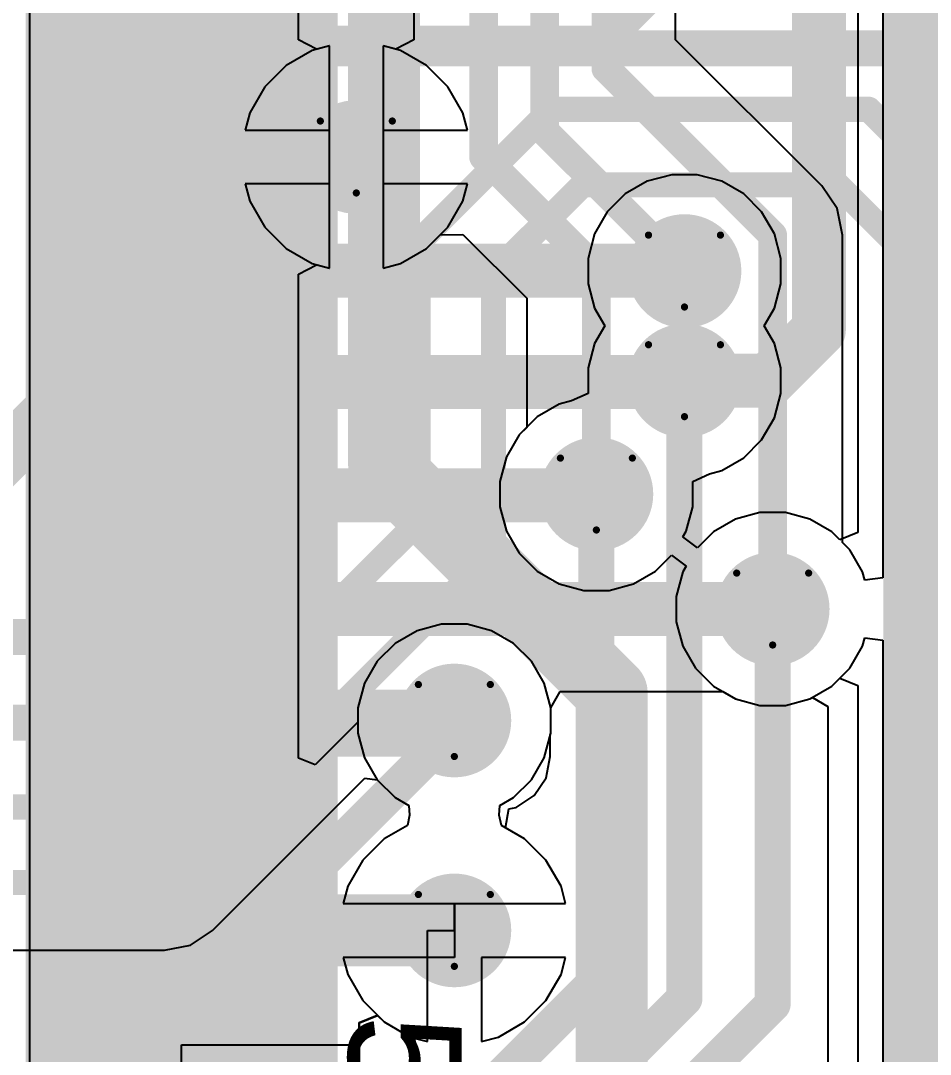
# Model space of a CAD drawing. Header units: inches. Extents: x -21 to 276, y -5 to 220.
# Drawn here: x 51.79 to 58.21, y 52.66 to 59.96 of the extents above; entities that cross this region are included whole.
import ezdxf

# ---------------------------------------------------------------- set-up
doc = ezdxf.new("R2010")
doc.units = ezdxf.units.IN
for name, color, linetype in [('Bottom Layer', 5, 'Continuous'), ('Bottom Solder', 6, 'Continuous'), ('Drill Drawing', 1, 'Continuous'), ('Ground', 16, 'Continuous'), ('Power + Signal', 76, 'Continuous'), ('Top Layer', 1, 'Continuous'), ('Top Overlay', 2, 'Continuous'), ('Top Paste', 8, 'Continuous'), ('Top Solder', 216, 'Continuous'), ('Via Holes', 16, 'Continuous')]:
    doc.layers.add(name, color=color, linetype=linetype)
doc.styles.add('Arial', font='', dxfattribs={"height": 0.2})
doc.styles.get('Arial').set_extended_font_data('Arial')

# ---------------------------------------------------------------- blocks, each defined once
blk = doc.blocks.new('91304_99_052R2_132')
at = {"layer": 'Top Layer'}
for points in [[(4.5, -5.1), (3.9, -5.1), (3.9, -3.1), (4.5, -3.1)], [(5.3, -5.1), (4.7, -5.1), (4.7, -3.1), (5.3, -3.1)], [(6.1, -5.1), (5.5, -5.1), (5.5, -3.1), (6.1, -3.1)], [(6.9, -5.1), (6.3, -5.1), (6.3, -3.1), (6.9, -3.1)], [(7.7, -5.1), (7.1, -5.1), (7.1, -3.1), (7.7, -3.1)], [(8.5, -5.1), (7.9, -5.1), (7.9, -3.1), (8.5, -3.1)], [(9.3, -5.1), (8.7, -5.1), (8.7, -3.1), (9.3, -3.1)], [(10.1, -5.1), (9.5, -5.1), (9.5, -3.1), (10.1, -3.1)], [(10.9, -5.1), (10.3, -5.1), (10.3, -3.1), (10.9, -3.1)], [(11.7, -5.1), (11.1, -5.1), (11.1, -3.1), (11.7, -3.1)]]:
    blk.add_hatch(color=1, dxfattribs=at).paths.add_polyline_path(points)
at = {"layer": 'Top Paste'}
for points in [[(4.5, -5.1), (3.9, -5.1), (3.9, -3.1), (4.5, -3.1)], [(5.3, -5.1), (4.7, -5.1), (4.7, -3.1), (5.3, -3.1)], [(6.1, -5.1), (5.5, -5.1), (5.5, -3.1), (6.1, -3.1)], [(6.9, -5.1), (6.3, -5.1), (6.3, -3.1), (6.9, -3.1)], [(7.7, -5.1), (7.1, -5.1), (7.1, -3.1), (7.7, -3.1)], [(8.5, -5.1), (7.9, -5.1), (7.9, -3.1), (8.5, -3.1)], [(9.3, -5.1), (8.7, -5.1), (8.7, -3.1), (9.3, -3.1)], [(10.1, -5.1), (9.5, -5.1), (9.5, -3.1), (10.1, -3.1)], [(10.9, -5.1), (10.3, -5.1), (10.3, -3.1), (10.9, -3.1)], [(11.7, -5.1), (11.1, -5.1), (11.1, -3.1), (11.7, -3.1)]]:
    blk.add_hatch(color=8, dxfattribs=at).paths.add_polyline_path(points)
at = {"layer": 'Top Solder'}
for points in [[(4.6016, -5.2016), (3.7984, -5.2016), (3.7984, -2.9984), (4.6016, -2.9984)], [(5.4016, -5.2016), (4.5984, -5.2016), (4.5984, -2.9984), (5.4016, -2.9984)], [(6.2016, -5.2016), (5.3984, -5.2016), (5.3984, -2.9984), (6.2016, -2.9984)], [(7.0016, -5.2016), (6.1984, -5.2016), (6.1984, -2.9984), (7.0016, -2.9984)], [(7.8016, -5.2016), (6.9984, -5.2016), (6.9984, -2.9984), (7.8016, -2.9984)], [(8.6016, -5.2016), (7.7984, -5.2016), (7.7984, -2.9984), (8.6016, -2.9984)], [(9.4016, -5.2016), (8.5984, -5.2016), (8.5984, -2.9984), (9.4016, -2.9984)], [(10.2016, -5.2016), (9.3984, -5.2016), (9.3984, -2.9984), (10.2016, -2.9984)], [(11.0016, -5.2016), (10.1984, -5.2016), (10.1984, -2.9984), (11.0016, -2.9984)], [(11.8016, -5.2016), (10.9984, -5.2016), (10.9984, -2.9984), (11.8016, -2.9984)]]:
    blk.add_hatch(color=216, dxfattribs=at).paths.add_polyline_path(points)
at = {"layer": 'Top Overlay', "style": 'Arial'}
blk.add_text('51', height=0.8, dxfattribs=at).set_placement((11.06, -2.9227))

msp = doc.modelspace()

# ---------------------------------------------------------------- hatches: boundary and pattern name
at = {"layer": 'Bottom Layer'}
msp.add_hatch(color=5, dxfattribs=at).paths.add_polyline_path([(58.0898, 16.1798), (59.3598, 16.1798), (59.3598, 64.0334), (58.0898, 64.0334)])
h = msp.add_hatch(color=5, dxfattribs=at)
edge = h.paths.add_edge_path()
edge.add_arc((54.1598, 58.9972), 0.3, 0, 360)
h = msp.add_hatch(color=5, dxfattribs=at)
edge = h.paths.add_edge_path()
edge.add_arc((56.4766, 58.1914), 0.3, 0, 360)
h = msp.add_hatch(color=5, dxfattribs=at)
edge = h.paths.add_edge_path()
edge.add_arc((56.4766, 57.417), 0.3, 0, 360)
h = msp.add_hatch(color=5, dxfattribs=at)
edge = h.paths.add_edge_path()
edge.add_arc((55.8546, 56.6162), 0.3, 0, 360)
h = msp.add_hatch(color=5, dxfattribs=at)
edge = h.paths.add_edge_path()
edge.add_arc((57.0992, 55.8038), 0.3, 0, 360)
h = msp.add_hatch(color=5, dxfattribs=at)
edge = h.paths.add_edge_path()
edge.add_arc((54.852, 55.0164), 0.3, 0, 360)
h = msp.add_hatch(color=5, dxfattribs=at)
edge = h.paths.add_edge_path()
edge.add_arc((54.852, 53.5334), 0.3, 0, 360)
at = {"layer": 'Bottom Solder'}
h = msp.add_hatch(color=6, dxfattribs=at)
edge = h.paths.add_edge_path()
edge.add_arc((54.1598, 58.9972), 0.4016, 0, 360)
h = msp.add_hatch(color=6, dxfattribs=at)
edge = h.paths.add_edge_path()
edge.add_arc((56.4766, 58.1914), 0.4016, 0, 360)
h = msp.add_hatch(color=6, dxfattribs=at)
edge = h.paths.add_edge_path()
edge.add_arc((56.4766, 57.417), 0.4016, 0, 360)
h = msp.add_hatch(color=6, dxfattribs=at)
edge = h.paths.add_edge_path()
edge.add_arc((55.8546, 56.6162), 0.4016, 0, 360)
h = msp.add_hatch(color=6, dxfattribs=at)
edge = h.paths.add_edge_path()
edge.add_arc((57.0992, 55.8038), 0.4016, 0, 360)
h = msp.add_hatch(color=6, dxfattribs=at)
edge = h.paths.add_edge_path()
edge.add_arc((54.852, 55.0164), 0.4016, 0, 360)
h = msp.add_hatch(color=6, dxfattribs=at)
edge = h.paths.add_edge_path()
edge.add_arc((54.852, 53.5334), 0.4016, 0, 360)
at = {"layer": 'Ground'}
h = msp.add_hatch(color=16, dxfattribs=at)
edge = h.paths.add_edge_path()
edge.add_arc((54.1598, 58.9972), 0.3, 0, 360)
h = msp.add_hatch(color=16, dxfattribs=at)
edge = h.paths.add_edge_path()
edge.add_arc((56.4766, 58.1914), 0.3, 0, 360)
h = msp.add_hatch(color=16, dxfattribs=at)
edge = h.paths.add_edge_path()
edge.add_arc((56.4766, 57.417), 0.3, 0, 360)
h = msp.add_hatch(color=16, dxfattribs=at)
edge = h.paths.add_edge_path()
edge.add_arc((55.8546, 56.6162), 0.3, 0, 360)
h = msp.add_hatch(color=16, dxfattribs=at)
edge = h.paths.add_edge_path()
edge.add_arc((57.0992, 55.8038), 0.3, 0, 360)
h = msp.add_hatch(color=16, dxfattribs=at)
edge = h.paths.add_edge_path()
edge.add_arc((54.852, 55.0164), 0.3, 0, 360)
h = msp.add_hatch(color=16, dxfattribs=at)
edge = h.paths.add_edge_path()
edge.add_arc((54.852, 53.5334), 0.3, 0, 360)
at = {"layer": 'Power + Signal'}
h = msp.add_hatch(color=76, dxfattribs=at)
edge = h.paths.add_edge_path()
edge.add_arc((54.1598, 58.9972), 0.3, 0, 360)
h = msp.add_hatch(color=76, dxfattribs=at)
edge = h.paths.add_edge_path()
edge.add_arc((56.4766, 58.1914), 0.3, 0, 360)
h = msp.add_hatch(color=76, dxfattribs=at)
edge = h.paths.add_edge_path()
edge.add_arc((56.4766, 57.417), 0.3, 0, 360)
h = msp.add_hatch(color=76, dxfattribs=at)
edge = h.paths.add_edge_path()
edge.add_arc((55.8546, 56.6162), 0.3, 0, 360)
h = msp.add_hatch(color=76, dxfattribs=at)
edge = h.paths.add_edge_path()
edge.add_arc((57.0992, 55.8038), 0.3, 0, 360)
h = msp.add_hatch(color=76, dxfattribs=at)
edge = h.paths.add_edge_path()
edge.add_arc((54.852, 55.0164), 0.3, 0, 360)
h = msp.add_hatch(color=76, dxfattribs=at)
edge = h.paths.add_edge_path()
edge.add_arc((54.852, 53.5334), 0.3, 0, 360)
at = {"layer": 'Top Layer'}
h = msp.add_hatch(color=1, dxfattribs=at)
edge = h.paths.add_edge_path()
edge.add_arc((54.1598, 58.9972), 0.3, 0, 360)
h = msp.add_hatch(color=1, dxfattribs=at)
edge = h.paths.add_edge_path()
edge.add_arc((56.4766, 58.1914), 0.3, 0, 360)
h = msp.add_hatch(color=1, dxfattribs=at)
edge = h.paths.add_edge_path()
edge.add_arc((56.4766, 57.417), 0.3, 0, 360)
h = msp.add_hatch(color=1, dxfattribs=at)
edge = h.paths.add_edge_path()
edge.add_arc((55.8546, 56.6162), 0.3, 0, 360)
h = msp.add_hatch(color=1, dxfattribs=at)
edge = h.paths.add_edge_path()
edge.add_arc((57.0992, 55.8038), 0.3, 0, 360)
h = msp.add_hatch(color=1, dxfattribs=at)
edge = h.paths.add_edge_path()
edge.add_arc((54.852, 55.0164), 0.3, 0, 360)
for points in [[(53.34, 54.7612), (55.1406, 54.7612), (55.1406, 55.2335), (53.34, 55.2335)], [(52.3155, 52.4702), (53.6282, 52.4702), (53.6282, 54.1972), (52.3155, 54.1972)]]:
    msp.add_hatch(color=1, dxfattribs=at).paths.add_polyline_path(points)
h = msp.add_hatch(color=1, dxfattribs=at)
edge = h.paths.add_edge_path()
edge.add_arc((54.852, 53.5334), 0.3, 0, 360)
at = {"layer": 'Top Solder'}
h = msp.add_hatch(color=216, dxfattribs=at)
edge = h.paths.add_edge_path()
edge.add_arc((54.1598, 58.9972), 0.4016, 0, 360)
h = msp.add_hatch(color=216, dxfattribs=at)
edge = h.paths.add_edge_path()
edge.add_arc((56.4766, 58.1914), 0.4016, 0, 360)
h = msp.add_hatch(color=216, dxfattribs=at)
edge = h.paths.add_edge_path()
edge.add_arc((56.4766, 57.417), 0.4016, 0, 360)
h = msp.add_hatch(color=216, dxfattribs=at)
edge = h.paths.add_edge_path()
edge.add_arc((55.8546, 56.6162), 0.4016, 0, 360)
h = msp.add_hatch(color=216, dxfattribs=at)
edge = h.paths.add_edge_path()
edge.add_arc((57.0992, 55.8038), 0.4016, 0, 360)
h = msp.add_hatch(color=216, dxfattribs=at)
edge = h.paths.add_edge_path()
edge.add_arc((54.852, 55.0164), 0.4016, 0, 360)
h = msp.add_hatch(color=216, dxfattribs=at)
edge = h.paths.add_edge_path()
edge.add_arc((54.852, 53.5334), 0.4016, 0, 360)
at = {"layer": 'Via Holes'}
h = msp.add_hatch(color=7, dxfattribs=at)
edge = h.paths.add_edge_path()
edge.add_arc((54.1598, 58.9972), 0.15, 0, 360)
h = msp.add_hatch(color=7, dxfattribs=at)
edge = h.paths.add_edge_path()
edge.add_arc((56.4766, 58.1914), 0.15, 0, 360)
h = msp.add_hatch(color=7, dxfattribs=at)
edge = h.paths.add_edge_path()
edge.add_arc((56.4766, 57.417), 0.15, 0, 360)
h = msp.add_hatch(color=7, dxfattribs=at)
edge = h.paths.add_edge_path()
edge.add_arc((55.8546, 56.6162), 0.15, 0, 360)
h = msp.add_hatch(color=7, dxfattribs=at)
edge = h.paths.add_edge_path()
edge.add_arc((57.0992, 55.8038), 0.15, 0, 360)
h = msp.add_hatch(color=7, dxfattribs=at)
edge = h.paths.add_edge_path()
edge.add_arc((54.852, 55.0164), 0.15, 0, 360)
h = msp.add_hatch(color=7, dxfattribs=at)
edge = h.paths.add_edge_path()
edge.add_arc((54.852, 53.5334), 0.15, 0, 360)

# ---------------------------------------------------------------- linework, layer by layer
at = {"layer": 'Bottom Layer'}
for p, q in [((57.7013, 60.5499), (57.7013, 56.3444)), ((53.8479, 59.7501), (53.6637, 59.6438)), ((53.9693, 59.7827), (53.8479, 59.7501)), ((53.9693, 59.1877), (53.9693, 59.7827)), ((54.4717, 59.7501), (54.3503, 59.7827)), ((54.3503, 59.7827), (54.3503, 59.1877)), ((54.6559, 59.6438), (54.4717, 59.7501)), ((53.6637, 59.6438), (53.5132, 59.4933)), ((54.8064, 59.4933), (54.6559, 59.6438)), ((53.5132, 59.4933), (53.4069, 59.3091)), ((54.9127, 59.3091), (54.8064, 59.4933)), ((53.4069, 59.3091), (53.3743, 59.1877)), ((54.9453, 59.1877), (54.9127, 59.3091)), ((53.3743, 59.1877), (53.9693, 59.1877)), ((54.3503, 59.1877), (54.9453, 59.1877)), ((56.3869, 58.8724), (56.2137, 58.826)), ((56.5662, 58.8724), (56.3869, 58.8724)), ((56.7394, 58.826), (56.5662, 58.8724)), ((53.9693, 58.8067), (53.3743, 58.8067)), ((53.3743, 58.8067), (53.4069, 58.6853)), ((53.9693, 58.2118), (53.9693, 58.8067)), ((54.9453, 58.8067), (54.3503, 58.8067)), ((54.3503, 58.8067), (54.3503, 58.2118)), ((54.9127, 58.6853), (54.9453, 58.8067)), ((56.2137, 58.826), (56.0584, 58.7363)), ((56.8947, 58.7363), (56.7394, 58.826)), ((56.0584, 58.7363), (55.9316, 58.6095)), ((57.0215, 58.6095), (56.8947, 58.7363)), ((53.4069, 58.6853), (53.5132, 58.5011)), ((54.8064, 58.5011), (54.9127, 58.6853)), ((55.9316, 58.6095), (55.842, 58.4543)), ((57.1112, 58.4543), (57.0215, 58.6095)), ((53.5132, 58.5011), (53.6637, 58.3506)), ((54.6559, 58.3506), (54.8064, 58.5011)), ((55.842, 58.4543), (55.7956, 58.2811)), ((57.1576, 58.2811), (57.1112, 58.4543)), ((53.6637, 58.3506), (53.8479, 58.2443)), ((54.4717, 58.2443), (54.6559, 58.3506)), ((55.7956, 58.2811), (55.7956, 58.1017)), ((57.1576, 58.1017), (57.1576, 58.2811)), ((53.8479, 58.2443), (53.9693, 58.2118)), ((54.3503, 58.2118), (54.4717, 58.2443)), ((55.7956, 58.1017), (55.842, 57.9285)), ((57.1112, 57.9285), (57.1576, 58.1017)), ((55.842, 57.9285), (55.9138, 57.8042)), ((57.0394, 57.8042), (57.1112, 57.9285)), ((55.9138, 57.8042), (55.842, 57.6799)), ((57.1112, 57.6799), (57.0394, 57.8042)), ((55.842, 57.6799), (55.7956, 57.5067)), ((57.1576, 57.5067), (57.1112, 57.6799)), ((55.7956, 57.5067), (55.7956, 57.3274)), ((57.1576, 57.3274), (57.1576, 57.5067)), ((55.7956, 57.3274), (55.6784, 57.274)), ((57.1112, 57.1542), (57.1576, 57.3274)), ((55.5917, 57.2508), (55.4365, 57.1611)), ((55.6784, 57.274), (55.5917, 57.2508)), ((55.4365, 57.1611), (55.3097, 57.0344)), ((57.0215, 56.9989), (57.1112, 57.1542)), ((55.3097, 57.0344), (55.22, 56.8791)), ((56.8947, 56.8721), (57.0215, 56.9989)), ((55.22, 56.8791), (55.1736, 56.7059)), ((56.7394, 56.7824), (56.8947, 56.8721)), ((56.5356, 56.7059), (56.6528, 56.7592)), ((56.6528, 56.7592), (56.7394, 56.7824)), ((55.1736, 56.7059), (55.1736, 56.5266)), ((56.5356, 56.5266), (56.5356, 56.7059)), ((55.1736, 56.5266), (55.22, 56.3534)), ((56.4892, 56.3534), (56.5356, 56.5266)), ((57.0095, 56.4848), (56.8363, 56.4384)), ((57.1889, 56.4848), (57.0095, 56.4848)), ((57.3621, 56.4384), (57.1889, 56.4848)), ((56.8363, 56.4384), (56.6811, 56.3487)), ((57.5173, 56.3487), (57.3621, 56.4384)), ((55.22, 56.3534), (55.3097, 56.1981)), ((56.4661, 56.3134), (56.4892, 56.3534)), ((56.5678, 56.2355), (56.4661, 56.3134)), ((56.6811, 56.3487), (56.5678, 56.2355)), ((57.5743, 56.2917), (57.5173, 56.3487)), ((57.7013, 56.3444), (57.5743, 56.2917)), ((55.3097, 56.1981), (55.4365, 56.0713)), ((56.2727, 56.0713), (56.386, 56.1846)), ((56.386, 56.1846), (56.4877, 56.1066)), ((56.4877, 56.1066), (56.4646, 56.0667)), ((55.4365, 56.0713), (55.5917, 55.9816)), ((56.1175, 55.9816), (56.2727, 56.0713)), ((56.4646, 56.0667), (56.4182, 55.8935)), ((55.5917, 55.9816), (55.7649, 55.9352)), ((55.7649, 55.9352), (55.9443, 55.9352)), ((55.9443, 55.9352), (56.1175, 55.9816)), ((56.4182, 55.8935), (56.4182, 55.7141)), ((54.5891, 55.651), (54.4338, 55.5613)), ((54.7623, 55.6974), (54.5891, 55.651)), ((54.9416, 55.6974), (54.7623, 55.6974)), ((55.1148, 55.651), (54.9416, 55.6974)), ((55.2701, 55.5613), (55.1148, 55.651)), ((56.4182, 55.7141), (56.4646, 55.5409)), ((54.4338, 55.5613), (54.3071, 55.4345)), ((55.3969, 55.4345), (55.2701, 55.5613)), ((56.4646, 55.5409), (56.5543, 55.3857)), ((54.3071, 55.4345), (54.2174, 55.2793)), ((55.4866, 55.2793), (55.3969, 55.4345)), ((56.5543, 55.3857), (56.6811, 55.2589)), ((54.2174, 55.2793), (54.171, 55.1061)), ((55.533, 55.1061), (55.4866, 55.2793)), ((57.5173, 55.2589), (57.5743, 55.3159)), ((57.5743, 55.3159), (57.7013, 55.2632)), ((56.6811, 55.2589), (56.8363, 55.1692)), ((57.3621, 55.1692), (57.5173, 55.2589)), ((57.7013, 55.2632), (57.7013, 52.3006)), ((56.8363, 55.1692), (57.0095, 55.1228)), ((57.1889, 55.1228), (57.3621, 55.1692)), ((54.171, 55.1061), (54.171, 54.9267)), ((55.533, 54.9267), (55.533, 55.1061)), ((57.0095, 55.1228), (57.1889, 55.1228)), ((54.171, 54.9267), (54.2174, 54.7535)), ((55.4866, 54.7535), (55.533, 54.9267)), ((54.2174, 54.7535), (54.3071, 54.5983)), ((55.3969, 54.5983), (55.4866, 54.7535)), ((54.3071, 54.5983), (54.4338, 54.4715)), ((55.2701, 54.4715), (55.3969, 54.5983)), ((54.4338, 54.4715), (54.531, 54.4154)), ((54.531, 54.4154), (54.5357, 54.3484)), ((55.1683, 54.3484), (55.173, 54.4154)), ((55.173, 54.4154), (55.2701, 54.4715)), ((54.5357, 54.3484), (54.5203, 54.2749)), ((55.1837, 54.2749), (55.1683, 54.3484)), ((54.5203, 54.2749), (54.3559, 54.18)), ((55.3481, 54.18), (55.1837, 54.2749)), ((54.3559, 54.18), (54.2054, 54.0295)), ((55.4986, 54.0295), (55.3481, 54.18)), ((54.2054, 54.0295), (54.0991, 53.8453)), ((55.6049, 53.8453), (55.4986, 54.0295)), ((54.0991, 53.8453), (54.0665, 53.7239)), ((55.6374, 53.7239), (55.6049, 53.8453)), ((54.0665, 53.7239), (55.6374, 53.7239)), ((54.6615, 53.3429), (54.0665, 53.3429)), ((54.0665, 53.3429), (54.0991, 53.2215)), ((54.6615, 52.748), (54.6615, 53.3429)), ((55.6374, 53.3429), (55.0425, 53.3429)), ((55.0425, 53.3429), (55.0425, 52.748)), ((55.6049, 53.2215), (55.6374, 53.3429)), ((54.0991, 53.2215), (54.2054, 53.0373)), ((55.4986, 53.0373), (55.6049, 53.2215)), ((54.2054, 53.0373), (54.3559, 52.8869)), ((55.3481, 52.8869), (55.4986, 53.0373)), ((54.3559, 52.8869), (54.5401, 52.7805)), ((55.1639, 52.7805), (55.3481, 52.8869)), ((54.5401, 52.7805), (54.6615, 52.748)), ((55.0425, 52.748), (55.1639, 52.7805))]:
    msp.add_line(p, q, dxfattribs=at)
at = {"layer": 'Drill Drawing'}
for points in [[(53.9058, 59.2512, 0.0508, 0.0508, 0), (54.4138, 59.2512, 0.0508, 0.0508, 0)], [(53.9058, 59.2512, 0.0508, 0.0508, 0), (54.1598, 58.7432, 0.0508, 0.0508, 0)], [(54.1598, 58.7432, 0.0508, 0.0508, 0), (54.4138, 59.2512, 0.0508, 0.0508, 0)], [(56.2226, 58.4454, 0.0508, 0.0508, 0), (56.7306, 58.4454, 0.0508, 0.0508, 0)], [(56.2226, 58.4454, 0.0508, 0.0508, 0), (56.4766, 57.9374, 0.0508, 0.0508, 0)], [(56.4766, 57.9374, 0.0508, 0.0508, 0), (56.7306, 58.4454, 0.0508, 0.0508, 0)], [(56.2226, 57.671, 0.0508, 0.0508, 0), (56.7306, 57.671, 0.0508, 0.0508, 0)], [(56.2226, 57.671, 0.0508, 0.0508, 0), (56.4766, 57.163, 0.0508, 0.0508, 0)], [(56.4766, 57.163, 0.0508, 0.0508, 0), (56.7306, 57.671, 0.0508, 0.0508, 0)], [(55.6006, 56.8702, 0.0508, 0.0508, 0), (56.1086, 56.8702, 0.0508, 0.0508, 0)], [(55.6006, 56.8702, 0.0508, 0.0508, 0), (55.8546, 56.3622, 0.0508, 0.0508, 0)], [(55.8546, 56.3622, 0.0508, 0.0508, 0), (56.1086, 56.8702, 0.0508, 0.0508, 0)], [(56.8452, 56.0578, 0.0508, 0.0508, 0), (57.3532, 56.0578, 0.0508, 0.0508, 0)], [(56.8452, 56.0578, 0.0508, 0.0508, 0), (57.0992, 55.5498, 0.0508, 0.0508, 0)], [(57.0992, 55.5498, 0.0508, 0.0508, 0), (57.3532, 56.0578, 0.0508, 0.0508, 0)], [(54.598, 55.2704, 0.0508, 0.0508, 0), (55.106, 55.2704, 0.0508, 0.0508, 0)], [(54.598, 55.2704, 0.0508, 0.0508, 0), (54.852, 54.7624, 0.0508, 0.0508, 0)], [(54.852, 54.7624, 0.0508, 0.0508, 0), (55.106, 55.2704, 0.0508, 0.0508, 0)], [(54.598, 53.7874, 0.0508, 0.0508, 0), (55.106, 53.7874, 0.0508, 0.0508, 0)], [(54.598, 53.7874, 0.0508, 0.0508, 0), (54.852, 53.2794, 0.0508, 0.0508, 0)], [(54.852, 53.2794, 0.0508, 0.0508, 0), (55.106, 53.7874, 0.0508, 0.0508, 0)]]:
    msp.add_lwpolyline(points, format="xyseb", dxfattribs=at)
for points in [[(53.8931, 59.2512, 0.0254, 0.0254, 1), (53.9185, 59.2512, 0.0254, 0.0254, 1)], [(53.8931, 59.2512, 0.0254, 0.0254, 1), (53.9185, 59.2512, 0.0254, 0.0254, 1)], [(54.4011, 59.2512, 0.0254, 0.0254, 1), (54.4265, 59.2512, 0.0254, 0.0254, 1)], [(54.4011, 59.2512, 0.0254, 0.0254, 1), (54.4265, 59.2512, 0.0254, 0.0254, 1)], [(54.1471, 58.7432, 0.0254, 0.0254, 1), (54.1725, 58.7432, 0.0254, 0.0254, 1)], [(54.1471, 58.7432, 0.0254, 0.0254, 1), (54.1725, 58.7432, 0.0254, 0.0254, 1)], [(56.2099, 58.4454, 0.0254, 0.0254, 1), (56.2353, 58.4454, 0.0254, 0.0254, 1)], [(56.2099, 58.4454, 0.0254, 0.0254, 1), (56.2353, 58.4454, 0.0254, 0.0254, 1)], [(56.7179, 58.4454, 0.0254, 0.0254, 1), (56.7433, 58.4454, 0.0254, 0.0254, 1)], [(56.7179, 58.4454, 0.0254, 0.0254, 1), (56.7433, 58.4454, 0.0254, 0.0254, 1)], [(56.4639, 57.9374, 0.0254, 0.0254, 1), (56.4893, 57.9374, 0.0254, 0.0254, 1)], [(56.4639, 57.9374, 0.0254, 0.0254, 1), (56.4893, 57.9374, 0.0254, 0.0254, 1)], [(56.2099, 57.671, 0.0254, 0.0254, 1), (56.2353, 57.671, 0.0254, 0.0254, 1)], [(56.2099, 57.671, 0.0254, 0.0254, 1), (56.2353, 57.671, 0.0254, 0.0254, 1)], [(56.7179, 57.671, 0.0254, 0.0254, 1), (56.7433, 57.671, 0.0254, 0.0254, 1)], [(56.7179, 57.671, 0.0254, 0.0254, 1), (56.7433, 57.671, 0.0254, 0.0254, 1)], [(56.4639, 57.163, 0.0254, 0.0254, 1), (56.4893, 57.163, 0.0254, 0.0254, 1)], [(56.4639, 57.163, 0.0254, 0.0254, 1), (56.4893, 57.163, 0.0254, 0.0254, 1)], [(55.5879, 56.8702, 0.0254, 0.0254, 1), (55.6133, 56.8702, 0.0254, 0.0254, 1)], [(55.5879, 56.8702, 0.0254, 0.0254, 1), (55.6133, 56.8702, 0.0254, 0.0254, 1)], [(56.0959, 56.8702, 0.0254, 0.0254, 1), (56.1213, 56.8702, 0.0254, 0.0254, 1)], [(56.0959, 56.8702, 0.0254, 0.0254, 1), (56.1213, 56.8702, 0.0254, 0.0254, 1)], [(55.8419, 56.3622, 0.0254, 0.0254, 1), (55.8673, 56.3622, 0.0254, 0.0254, 1)], [(55.8419, 56.3622, 0.0254, 0.0254, 1), (55.8673, 56.3622, 0.0254, 0.0254, 1)], [(56.8325, 56.0578, 0.0254, 0.0254, 1), (56.8579, 56.0578, 0.0254, 0.0254, 1)], [(56.8325, 56.0578, 0.0254, 0.0254, 1), (56.8579, 56.0578, 0.0254, 0.0254, 1)], [(57.3405, 56.0578, 0.0254, 0.0254, 1), (57.3659, 56.0578, 0.0254, 0.0254, 1)], [(57.3405, 56.0578, 0.0254, 0.0254, 1), (57.3659, 56.0578, 0.0254, 0.0254, 1)], [(57.0865, 55.5498, 0.0254, 0.0254, 1), (57.1119, 55.5498, 0.0254, 0.0254, 1)], [(57.0865, 55.5498, 0.0254, 0.0254, 1), (57.1119, 55.5498, 0.0254, 0.0254, 1)], [(54.5853, 55.2704, 0.0254, 0.0254, 1), (54.6107, 55.2704, 0.0254, 0.0254, 1)], [(54.5853, 55.2704, 0.0254, 0.0254, 1), (54.6107, 55.2704, 0.0254, 0.0254, 1)], [(55.0933, 55.2704, 0.0254, 0.0254, 1), (55.1187, 55.2704, 0.0254, 0.0254, 1)], [(55.0933, 55.2704, 0.0254, 0.0254, 1), (55.1187, 55.2704, 0.0254, 0.0254, 1)], [(54.8393, 54.7624, 0.0254, 0.0254, 1), (54.8647, 54.7624, 0.0254, 0.0254, 1)], [(54.8393, 54.7624, 0.0254, 0.0254, 1), (54.8647, 54.7624, 0.0254, 0.0254, 1)], [(54.5853, 53.7874, 0.0254, 0.0254, 1), (54.6107, 53.7874, 0.0254, 0.0254, 1)], [(54.5853, 53.7874, 0.0254, 0.0254, 1), (54.6107, 53.7874, 0.0254, 0.0254, 1)], [(55.0933, 53.7874, 0.0254, 0.0254, 1), (55.1187, 53.7874, 0.0254, 0.0254, 1)], [(55.0933, 53.7874, 0.0254, 0.0254, 1), (55.1187, 53.7874, 0.0254, 0.0254, 1)], [(54.8393, 53.2794, 0.0254, 0.0254, 1), (54.8647, 53.2794, 0.0254, 0.0254, 1)], [(54.8393, 53.2794, 0.0254, 0.0254, 1), (54.8647, 53.2794, 0.0254, 0.0254, 1)]]:
    msp.add_lwpolyline(points, format="xyseb", close=True, dxfattribs=at)
at = {"layer": 'Ground'}
for p, q in [((53.7514, 59.824), (53.7514, 69.4993)), ((54.5661, 69.3127), (54.5661, 59.8256)), ((57.8766, 65.2854), (57.8766, 56.0242)), ((56.4138, 59.826), (56.4138, 60.4673)), ((51.8519, 60.2781), (51.8519, 33.2231)), ((53.8784, 59.7583), (53.7514, 59.824)), ((54.5661, 59.8256), (54.4391, 59.7589)), ((57.4471, 58.7927), (56.4138, 59.826)), ((53.9693, 59.7827), (53.8784, 59.7583)), ((53.9693, 58.9972), (53.9693, 59.7827)), ((54.4391, 59.7589), (54.3503, 59.7827)), ((54.3503, 59.7827), (54.3503, 58.9972)), ((53.9693, 58.2118), (53.9693, 58.9972)), ((54.3503, 58.9972), (54.3503, 58.2118)), ((57.5538, 58.6331), (57.4471, 58.7927)), ((57.5913, 58.4448), (57.5538, 58.6331)), ((54.6559, 58.3506), (54.7521, 58.4469)), ((54.7521, 58.4469), (54.912, 58.4495)), ((54.912, 58.4495), (55.3625, 57.9989)), ((57.5913, 56.2748), (57.5913, 58.4448)), ((54.4717, 58.2443), (54.6559, 58.3506)), ((53.7514, 58.1704), (53.8784, 58.2361)), ((53.8784, 58.2361), (53.9693, 58.2118)), ((54.3503, 58.2118), (54.4717, 58.2443)), ((53.7514, 54.7514), (53.7514, 58.1704)), ((55.3625, 57.9989), (55.3625, 57.0872)), ((55.3097, 57.0344), (55.22, 56.8791)), ((55.3625, 57.0872), (55.3097, 57.0344)), ((55.22, 56.8791), (55.1736, 56.7059)), ((55.1736, 56.7059), (55.1736, 56.5266)), ((55.1736, 56.5266), (55.22, 56.3534)), ((55.22, 56.3534), (55.3097, 56.1981)), ((57.6441, 56.2219), (57.5913, 56.2748)), ((55.3097, 56.1981), (55.4365, 56.0713)), ((56.2727, 56.0713), (56.386, 56.1846)), ((56.386, 56.1846), (56.4877, 56.1066)), ((57.7338, 56.0667), (57.6441, 56.2219)), ((56.4877, 56.1066), (56.4646, 56.0667)), ((55.4365, 56.0713), (55.5917, 55.9816)), ((56.1175, 55.9816), (56.2727, 56.0713)), ((56.4646, 56.0667), (56.4182, 55.8935)), ((57.7496, 56.0075), (57.7338, 56.0667)), ((57.8766, 56.0242), (57.7496, 56.0075)), ((55.5917, 55.9816), (55.7649, 55.9352)), ((55.7649, 55.9352), (55.9443, 55.9352)), ((55.9443, 55.9352), (56.1175, 55.9816)), ((56.4182, 55.8935), (56.4182, 55.7141)), ((54.5891, 55.651), (54.4338, 55.5613)), ((54.7623, 55.6974), (54.5891, 55.651)), ((54.9416, 55.6974), (54.7623, 55.6974)), ((55.1148, 55.651), (54.9416, 55.6974)), ((55.2701, 55.5613), (55.1148, 55.651)), ((56.4182, 55.7141), (56.4646, 55.5409)), ((57.7338, 55.5409), (57.7496, 55.6001)), ((57.7496, 55.6001), (57.8766, 55.5834)), ((57.8766, 55.5834), (57.8766, 52.1218)), ((54.4338, 55.5613), (54.3071, 55.4345)), ((55.3969, 55.4345), (55.2701, 55.5613)), ((56.4646, 55.5409), (56.5543, 55.3857)), ((57.6441, 55.3857), (57.7338, 55.5409)), ((54.3071, 55.4345), (54.2174, 55.2793)), ((55.4866, 55.2793), (55.3969, 55.4345)), ((56.5543, 55.3857), (56.6811, 55.2589)), ((57.5173, 55.2589), (57.6441, 55.3857)), ((54.2174, 55.2793), (54.171, 55.1061)), ((55.533, 55.1061), (55.4866, 55.2793)), ((56.6811, 55.2589), (56.8363, 55.1692)), ((57.3621, 55.1692), (57.5173, 55.2589)), ((56.8363, 55.1692), (57.0095, 55.1228)), ((57.1889, 55.1228), (57.3621, 55.1692)), ((54.171, 55.1061), (54.171, 55.0051)), ((55.533, 54.9267), (55.533, 55.1061)), ((57.0095, 55.1228), (57.1889, 55.1228)), ((54.171, 55.0051), (53.8687, 54.7028)), ((55.4866, 54.7535), (55.533, 54.9267)), ((53.8687, 54.7028), (53.7514, 54.7514)), ((55.3969, 54.5983), (55.4866, 54.7535)), ((55.2701, 54.4715), (55.3969, 54.5983)), ((55.1683, 54.3484), (55.173, 54.4154)), ((55.173, 54.4154), (55.2701, 54.4715)), ((55.1837, 54.2749), (55.1683, 54.3484)), ((55.3481, 54.18), (55.1837, 54.2749)), ((55.4986, 54.0295), (55.3481, 54.18)), ((55.6049, 53.8453), (55.4986, 54.0295)), ((55.6374, 53.7239), (55.6049, 53.8453)), ((54.852, 53.5334), (54.852, 53.7239)), ((54.852, 53.7239), (55.6374, 53.7239)), ((54.6615, 52.748), (54.6615, 53.5334)), ((54.6615, 53.5334), (54.852, 53.5334)), ((55.6374, 53.3429), (55.0425, 53.3429)), ((55.0425, 53.3429), (55.0425, 52.748)), ((55.6049, 53.2215), (55.6374, 53.3429)), ((55.4986, 53.0373), (55.6049, 53.2215)), ((55.3481, 52.8869), (55.4986, 53.0373)), ((54.1832, 52.8799), (54.3102, 52.9325)), ((54.1832, 40.8768), (54.1832, 52.8799)), ((54.3102, 52.9325), (54.3559, 52.8869)), ((54.3559, 52.8869), (54.5401, 52.7805)), ((55.1639, 52.7805), (55.3481, 52.8869)), ((54.5401, 52.7805), (54.6615, 52.748)), ((55.0425, 52.748), (55.1639, 52.7805))]:
    msp.add_line(p, q, dxfattribs=at)
for points in [[(55.0582, 58.9991, 0.2032, 0.2032, 0), (55.0582, 82.161, 0.2032, 0.2032, 0)], [(55.49, 59.178, 0.2032, 0.2032, 0), (55.49, 81.9822, 0.2032, 0.2032, 0)], [(55.9218, 59.6222, 0.2032, 0.2032, 0), (55.9218, 81.8033, 0.2032, 0.2032, 0)], [(52.8016, 33.2351, 0.254, 0.254, 0), (52.8016, 75.2406, 0.254, 0.254, 0)], [(53.2334, 33.4139, 0.254, 0.254, 0), (53.2334, 72.9316, 0.254, 0.254, 0)], [(54.356, 56.8198, 0.508, 0.508, 0), (54.356, 70.1972, 0.508, 0.508, 0)], [(52.3698, 33.0562, 0.254, 0.254, 0), (52.3698, 60.4927, 0.254, 0.254, 0)], [(55.9218, 59.6222, 0.2032, 0.2032, 0), (57.0992, 58.4448, 0.2032, 0.2032, 0)], [(55.49, 59.178, 0.2032, 0.2032, 0), (56.4766, 58.1914, 0.2032, 0.2032, 0)], [(55.0582, 58.9991, 0.2032, 0.2032, 0), (55.8546, 58.2027, 0.2032, 0.2032, 0)], [(57.0992, 55.8038, 0.2032, 0.2032, 0), (57.0992, 58.4448, 0.2032, 0.2032, 0)], [(55.8546, 56.6162, 0.2032, 0.2032, 0), (55.8546, 58.2027, 0.2032, 0.2032, 0)], [(54.356, 56.8198, 0.508, 0.508, 0), (55.9625, 55.2133, 0.508, 0.508, 0)], [(55.9625, 43.1848, 0.508, 0.508, 0), (55.9625, 55.2133, 0.508, 0.508, 0)], [(54.852, 54.9536, 0.254, 0.254, 0), (54.852, 55.0164, 0.254, 0.254, 0)], [(53.6652, 53.7668, 0.254, 0.254, 0), (54.852, 54.9536, 0.254, 0.254, 0)], [(53.6652, 33.5928, 0.254, 0.254, 0), (53.6652, 53.7668, 0.254, 0.254, 0)]]:
    msp.add_lwpolyline(points, format="xyseb", dxfattribs=at)
for points in [[(55.871, 59.6222, 0.1016, 0.1016, 1), (55.9726, 59.6222, 0.1016, 0.1016, 1)], [(55.871, 59.6222, 0.1016, 0.1016, 1), (55.9726, 59.6222, 0.1016, 0.1016, 1)], [(55.4392, 59.178, 0.1016, 0.1016, 1), (55.5408, 59.178, 0.1016, 0.1016, 1)], [(55.4392, 59.178, 0.1016, 0.1016, 1), (55.5408, 59.178, 0.1016, 0.1016, 1)], [(55.0074, 58.9991, 0.1016, 0.1016, 1), (55.109, 58.9991, 0.1016, 0.1016, 1)], [(55.0074, 58.9991, 0.1016, 0.1016, 1), (55.109, 58.9991, 0.1016, 0.1016, 1)], [(57.0484, 58.4448, 0.1016, 0.1016, 1), (57.15, 58.4448, 0.1016, 0.1016, 1)], [(57.0484, 58.4448, 0.1016, 0.1016, 1), (57.15, 58.4448, 0.1016, 0.1016, 1)], [(55.8038, 58.2027, 0.1016, 0.1016, 1), (55.9054, 58.2027, 0.1016, 0.1016, 1)], [(55.8038, 58.2027, 0.1016, 0.1016, 1), (55.9054, 58.2027, 0.1016, 0.1016, 1)], [(56.4258, 58.1914, 0.1016, 0.1016, 1), (56.5274, 58.1914, 0.1016, 0.1016, 1)], [(54.229, 56.8198, 0.254, 0.254, 1), (54.483, 56.8198, 0.254, 0.254, 1)], [(54.229, 56.8198, 0.254, 0.254, 1), (54.483, 56.8198, 0.254, 0.254, 1)], [(55.8038, 56.6162, 0.1016, 0.1016, 1), (55.9054, 56.6162, 0.1016, 0.1016, 1)], [(57.0484, 55.8038, 0.1016, 0.1016, 1), (57.15, 55.8038, 0.1016, 0.1016, 1)], [(55.8355, 55.2133, 0.254, 0.254, 1), (56.0895, 55.2133, 0.254, 0.254, 1)], [(55.8355, 55.2133, 0.254, 0.254, 1), (56.0895, 55.2133, 0.254, 0.254, 1)], [(54.7885, 55.0164, 0.127, 0.127, 1), (54.9155, 55.0164, 0.127, 0.127, 1)], [(54.7885, 54.9536, 0.127, 0.127, 1), (54.9155, 54.9536, 0.127, 0.127, 1)], [(54.7885, 54.9536, 0.127, 0.127, 1), (54.9155, 54.9536, 0.127, 0.127, 1)], [(53.6017, 53.7668, 0.127, 0.127, 1), (53.7287, 53.7668, 0.127, 0.127, 1)], [(53.6017, 53.7668, 0.127, 0.127, 1), (53.7287, 53.7668, 0.127, 0.127, 1)]]:
    msp.add_lwpolyline(points, format="xyseb", close=True, dxfattribs=at)
at = {"layer": 'Power + Signal'}
for p, q in [((53.1435, 53.5334), (54.2198, 54.6097)), ((54.2198, 54.6097), (54.3071, 54.5983)), ((54.3071, 54.5983), (54.4338, 54.4715)), ((54.4338, 54.4715), (54.531, 54.4154)), ((54.531, 54.4154), (54.5357, 54.3484)), ((54.5357, 54.3484), (54.5203, 54.2749)), ((54.5203, 54.2749), (54.3559, 54.18)), ((54.3559, 54.18), (54.2054, 54.0295)), ((54.2054, 54.0295), (54.0991, 53.8453)), ((54.0991, 53.8453), (54.0665, 53.7239)), ((54.0665, 53.7239), (54.852, 53.7239)), ((54.852, 53.7239), (54.852, 53.3429)), ((52.988, 53.4296), (53.1435, 53.5334)), ((40.6743, 53.3931), (52.8047, 53.3931)), ((52.8047, 53.3931), (52.988, 53.4296)), ((54.852, 53.3429), (54.0665, 53.3429)), ((54.0665, 53.3429), (54.0991, 53.2215)), ((54.0991, 53.2215), (54.2054, 53.0373)), ((54.2054, 53.0373), (54.3559, 52.8869)), ((54.3559, 52.8869), (54.5401, 52.7805)), ((54.5401, 52.7805), (54.5651, 52.7738)), ((54.5651, 52.7738), (54.598, 52.6511))]:
    msp.add_line(p, q, dxfattribs=at)
for points in [[(52.2233, 57.4266, 0.381, 0.381, 0), (52.2233, 74.8555, 0.381, 0.381, 0)], [(52.9315, 59.503, 0.254, 0.254, 0), (53.6258, 60.1972, 0.254, 0.254, 0)], [(58.1424, 60.1972, 0.254, 0.254, 0), (59.8689, 58.4708, 0.254, 0.254, 0)], [(53.3633, 59.3241, 0.254, 0.254, 0), (53.8046, 59.7654, 0.254, 0.254, 0)], [(53.8046, 59.7654, 0.254, 0.254, 0), (57.9636, 59.7654, 0.254, 0.254, 0)], [(57.9636, 59.7654, 0.254, 0.254, 0), (59.69, 58.039, 0.254, 0.254, 0)], [(52.9315, 55.9577, 0.254, 0.254, 0), (52.9315, 59.503, 0.254, 0.254, 0)], [(53.3633, 55.7789, 0.254, 0.254, 0), (53.3633, 59.3241, 0.254, 0.254, 0)], [(54.5948, 58.3919, 0.1778, 0.1778, 0), (55.5373, 59.3344, 0.1778, 0.1778, 0)], [(55.5373, 59.3344, 0.1778, 0.1778, 0), (57.7773, 59.3344, 0.1778, 0.1778, 0)], [(57.7773, 59.3344, 0.1778, 0.1778, 0), (58.5761, 58.5356, 0.1778, 0.1778, 0)], [(55.1282, 58.171, 0.1778, 0.1778, 0), (55.7583, 58.801, 0.1778, 0.1778, 0)], [(55.7583, 58.801, 0.1778, 0.1778, 0), (57.5564, 58.801, 0.1778, 0.1778, 0)], [(57.5564, 58.801, 0.1778, 0.1778, 0), (58.0427, 58.3147, 0.1778, 0.1778, 0)], [(54.5948, 56.4167, 0.1778, 0.1778, 0), (54.5948, 58.3919, 0.1778, 0.1778, 0)], [(58.0427, 51.9182, 0.1778, 0.1778, 0), (58.0427, 58.3147, 0.1778, 0.1778, 0)], [(55.1282, 56.1958, 0.1778, 0.1778, 0), (55.1282, 58.171, 0.1778, 0.1778, 0)], [(51.3117, 56.515, 0.381, 0.381, 0), (52.2233, 57.4266, 0.381, 0.381, 0)], [(56.4766, 53.0518, 0.254, 0.254, 0), (56.4766, 57.417, 0.254, 0.254, 0)], [(55.8546, 53.1752, 0.254, 0.254, 0), (55.8546, 56.6162, 0.254, 0.254, 0)], [(52.5837, 54.4056, 0.1778, 0.1778, 0), (54.5948, 56.4167, 0.1778, 0.1778, 0)], [(52.8047, 53.8722, 0.1778, 0.1778, 0), (55.1282, 56.1958, 0.1778, 0.1778, 0)], [(52.5801, 55.6063, 0.254, 0.254, 0), (52.9315, 55.9577, 0.254, 0.254, 0)], [(52.5859, 55.0015, 0.254, 0.254, 0), (53.3633, 55.7789, 0.254, 0.254, 0)], [(57.0992, 53.0126, 0.254, 0.254, 0), (57.0992, 55.8038, 0.254, 0.254, 0)], [(46.1426, 55.6063, 0.254, 0.254, 0), (52.5801, 55.6063, 0.254, 0.254, 0)], [(47.502, 55.0015, 0.254, 0.254, 0), (52.5859, 55.0015, 0.254, 0.254, 0)], [(40.8952, 54.4056, 0.1778, 0.1778, 0), (52.5837, 54.4056, 0.1778, 0.1778, 0)], [(40.6743, 53.8722, 0.1778, 0.1778, 0), (52.8047, 53.8722, 0.1778, 0.1778, 0)], [(52.8444, 50.165, 0.254, 0.254, 0), (55.8546, 53.1752, 0.254, 0.254, 0)], [(53.158, 49.7332, 0.254, 0.254, 0), (56.4766, 53.0518, 0.254, 0.254, 0)], [(53.388, 49.3014, 0.254, 0.254, 0), (57.0992, 53.0126, 0.254, 0.254, 0)]]:
    msp.add_lwpolyline(points, format="xyseb", dxfattribs=at)
for points in [[(53.7411, 59.7654, 0.127, 0.127, 1), (53.8681, 59.7654, 0.127, 0.127, 1)], [(53.7411, 59.7654, 0.127, 0.127, 1), (53.8681, 59.7654, 0.127, 0.127, 1)], [(57.9001, 59.7654, 0.127, 0.127, 1), (58.0271, 59.7654, 0.127, 0.127, 1)], [(57.9001, 59.7654, 0.127, 0.127, 1), (58.0271, 59.7654, 0.127, 0.127, 1)], [(52.868, 59.503, 0.127, 0.127, 1), (52.995, 59.503, 0.127, 0.127, 1)], [(52.868, 59.503, 0.127, 0.127, 1), (52.995, 59.503, 0.127, 0.127, 1)], [(53.2998, 59.3241, 0.127, 0.127, 1), (53.4268, 59.3241, 0.127, 0.127, 1)], [(53.2998, 59.3241, 0.127, 0.127, 1), (53.4268, 59.3241, 0.127, 0.127, 1)], [(55.4929, 59.3344, 0.0889, 0.0889, 1), (55.5818, 59.3344, 0.0889, 0.0889, 1)], [(55.4929, 59.3344, 0.0889, 0.0889, 1), (55.5818, 59.3344, 0.0889, 0.0889, 1)], [(57.7329, 59.3344, 0.0889, 0.0889, 1), (57.8218, 59.3344, 0.0889, 0.0889, 1)], [(57.7329, 59.3344, 0.0889, 0.0889, 1), (57.8218, 59.3344, 0.0889, 0.0889, 1)], [(55.7138, 58.801, 0.0889, 0.0889, 1), (55.8027, 58.801, 0.0889, 0.0889, 1)], [(55.7138, 58.801, 0.0889, 0.0889, 1), (55.8027, 58.801, 0.0889, 0.0889, 1)], [(57.5119, 58.801, 0.0889, 0.0889, 1), (57.6008, 58.801, 0.0889, 0.0889, 1)], [(57.5119, 58.801, 0.0889, 0.0889, 1), (57.6008, 58.801, 0.0889, 0.0889, 1)], [(54.5504, 58.3919, 0.0889, 0.0889, 1), (54.6393, 58.3919, 0.0889, 0.0889, 1)], [(54.5504, 58.3919, 0.0889, 0.0889, 1), (54.6393, 58.3919, 0.0889, 0.0889, 1)], [(57.9983, 58.3147, 0.0889, 0.0889, 1), (58.0872, 58.3147, 0.0889, 0.0889, 1)], [(57.9983, 58.3147, 0.0889, 0.0889, 1), (58.0872, 58.3147, 0.0889, 0.0889, 1)], [(55.0838, 58.171, 0.0889, 0.0889, 1), (55.1727, 58.171, 0.0889, 0.0889, 1)], [(55.0838, 58.171, 0.0889, 0.0889, 1), (55.1727, 58.171, 0.0889, 0.0889, 1)], [(52.128, 57.4266, 0.1905, 0.1905, 1), (52.3185, 57.4266, 0.1905, 0.1905, 1)], [(52.128, 57.4266, 0.1905, 0.1905, 1), (52.3185, 57.4266, 0.1905, 0.1905, 1)], [(56.4131, 57.417, 0.127, 0.127, 1), (56.5401, 57.417, 0.127, 0.127, 1)], [(55.7911, 56.6162, 0.127, 0.127, 1), (55.9181, 56.6162, 0.127, 0.127, 1)], [(54.5504, 56.4167, 0.0889, 0.0889, 1), (54.6393, 56.4167, 0.0889, 0.0889, 1)], [(54.5504, 56.4167, 0.0889, 0.0889, 1), (54.6393, 56.4167, 0.0889, 0.0889, 1)], [(55.0838, 56.1958, 0.0889, 0.0889, 1), (55.1727, 56.1958, 0.0889, 0.0889, 1)], [(55.0838, 56.1958, 0.0889, 0.0889, 1), (55.1727, 56.1958, 0.0889, 0.0889, 1)], [(52.868, 55.9577, 0.127, 0.127, 1), (52.995, 55.9577, 0.127, 0.127, 1)], [(52.868, 55.9577, 0.127, 0.127, 1), (52.995, 55.9577, 0.127, 0.127, 1)], [(53.2998, 55.7789, 0.127, 0.127, 1), (53.4268, 55.7789, 0.127, 0.127, 1)], [(53.2998, 55.7789, 0.127, 0.127, 1), (53.4268, 55.7789, 0.127, 0.127, 1)], [(57.0357, 55.8038, 0.127, 0.127, 1), (57.1627, 55.8038, 0.127, 0.127, 1)], [(52.5166, 55.6063, 0.127, 0.127, 1), (52.6436, 55.6063, 0.127, 0.127, 1)], [(52.5166, 55.6063, 0.127, 0.127, 1), (52.6436, 55.6063, 0.127, 0.127, 1)], [(52.5224, 55.0015, 0.127, 0.127, 1), (52.6494, 55.0015, 0.127, 0.127, 1)], [(52.5224, 55.0015, 0.127, 0.127, 1), (52.6494, 55.0015, 0.127, 0.127, 1)], [(52.5393, 54.4056, 0.0889, 0.0889, 1), (52.6282, 54.4056, 0.0889, 0.0889, 1)], [(52.5393, 54.4056, 0.0889, 0.0889, 1), (52.6282, 54.4056, 0.0889, 0.0889, 1)], [(52.7602, 53.8722, 0.0889, 0.0889, 1), (52.8491, 53.8722, 0.0889, 0.0889, 1)], [(52.7602, 53.8722, 0.0889, 0.0889, 1), (52.8491, 53.8722, 0.0889, 0.0889, 1)], [(55.7911, 53.1752, 0.127, 0.127, 1), (55.9181, 53.1752, 0.127, 0.127, 1)], [(55.7911, 53.1752, 0.127, 0.127, 1), (55.9181, 53.1752, 0.127, 0.127, 1)], [(56.4131, 53.0518, 0.127, 0.127, 1), (56.5401, 53.0518, 0.127, 0.127, 1)], [(56.4131, 53.0518, 0.127, 0.127, 1), (56.5401, 53.0518, 0.127, 0.127, 1)], [(57.0357, 53.0126, 0.127, 0.127, 1), (57.1627, 53.0126, 0.127, 0.127, 1)], [(57.0357, 53.0126, 0.127, 0.127, 1), (57.1627, 53.0126, 0.127, 0.127, 1)]]:
    msp.add_lwpolyline(points, format="xyseb", close=True, dxfattribs=at)
at = {"layer": 'Top Layer'}
for p, q in [((55.533, 55.1061), (55.6, 55.2211)), ((55.6, 55.2211), (56.7465, 55.2211)), ((56.7465, 55.2211), (56.8363, 55.1692)), ((56.8363, 55.1692), (57.0095, 55.1228)), ((57.1889, 55.1228), (57.3621, 55.1692)), ((57.3621, 55.1692), (57.3795, 55.1793)), ((57.3795, 55.1793), (57.4895, 55.1158)), ((55.533, 54.9267), (55.533, 55.1061)), ((57.0095, 55.1228), (57.1889, 55.1228)), ((57.4895, 55.1158), (57.4895, 52.4332)), ((55.529, 54.912), (55.533, 54.9267)), ((55.529, 54.7612), (55.529, 54.912)), ((55.4995, 54.6125), (55.529, 54.7612)), ((55.4153, 54.4865), (55.4995, 54.6125)), ((55.2892, 54.4023), (55.4153, 54.4865)), ((55.2356, 54.3916), (55.2892, 54.4023)), ((55.2135, 54.2577), (55.2356, 54.3916)), ((55.3481, 54.18), (55.2135, 54.2577)), ((55.4986, 54.0295), (55.3481, 54.18)), ((55.6049, 53.8453), (55.4986, 54.0295)), ((55.6374, 53.7239), (55.6049, 53.8453)), ((54.852, 53.5334), (54.852, 53.7239)), ((54.852, 53.7239), (55.6374, 53.7239)), ((54.6615, 52.748), (54.6615, 53.5334)), ((54.6615, 53.5334), (54.852, 53.5334)), ((55.6374, 53.3429), (55.0425, 53.3429)), ((55.0425, 53.3429), (55.0425, 52.748)), ((55.6049, 53.2215), (55.6374, 53.3429)), ((55.4986, 53.0373), (55.6049, 53.2215)), ((55.3481, 52.8869), (55.4986, 53.0373)), ((54.1806, 52.8825), (54.3076, 52.9351)), ((54.1806, 52.7242), (54.1806, 52.8825)), ((54.3076, 52.9351), (54.3559, 52.8869)), ((54.3559, 52.8869), (54.5401, 52.7805)), ((55.1639, 52.7805), (55.3481, 52.8869)), ((52.9266, 52.5972), (52.9266, 52.7242)), ((52.9266, 52.7242), (54.1806, 52.7242)), ((54.5401, 52.7805), (54.6615, 52.748)), ((55.0425, 52.748), (55.1639, 52.7805))]:
    msp.add_line(p, q, dxfattribs=at)
for points in [[(58.0075, 45.4975, 0.254, 0.254, 0), (58.0075, 61.3707, 0.254, 0.254, 0)], [(57.4256, 57.7738, 0.381, 0.381, 0), (57.4256, 60.5982, 0.381, 0.381, 0)], [(55.8745, 59.7972, 0.254, 0.254, 0), (56.2915, 60.2142, 0.254, 0.254, 0)], [(52.9266, 59.7972, 0.254, 0.254, 0), (55.8745, 59.7972, 0.254, 0.254, 0)], [(52.9266, 58.9972, 0.508, 0.508, 0), (54.1598, 58.9972, 0.508, 0.508, 0)], [(52.9295, 58.1943, 0.381, 0.381, 0), (56.4737, 58.1943, 0.381, 0.381, 0)], [(52.9266, 58.1972, 0.254, 0.254, 0), (52.9295, 58.1943, 0.254, 0.254, 0)], [(56.4737, 58.1943, 0.254, 0.254, 0), (56.4766, 58.1914, 0.254, 0.254, 0)], [(57.0688, 57.417, 0.381, 0.381, 0), (57.4256, 57.7738, 0.381, 0.381, 0)], [(52.9266, 57.3972, 0.381, 0.381, 0), (52.9365, 57.4071, 0.381, 0.381, 0)], [(52.9365, 57.4071, 0.381, 0.381, 0), (56.4667, 57.4071, 0.381, 0.381, 0)], [(56.4667, 57.4071, 0.381, 0.381, 0), (56.4766, 57.417, 0.381, 0.381, 0)], [(56.4766, 57.417, 0.381, 0.381, 0), (57.0688, 57.417, 0.381, 0.381, 0)], [(52.9361, 56.6067, 0.381, 0.381, 0), (55.7181, 56.6067, 0.381, 0.381, 0)], [(55.7181, 56.6067, 0.254, 0.254, 0), (55.7276, 56.6162, 0.254, 0.254, 0)], [(52.9266, 56.5972, 0.254, 0.254, 0), (52.9361, 56.6067, 0.254, 0.254, 0)], [(52.9332, 55.8038, 0.381, 0.381, 0), (57.0992, 55.8038, 0.381, 0.381, 0)], [(52.9266, 53.3972, 0.508, 0.508, 0), (52.9266, 54.1972, 0.508, 0.508, 0)], [(52.9266, 53.3972, 0.508, 0.508, 0), (53.0628, 53.5334, 0.508, 0.508, 0)], [(53.0628, 53.5334, 0.508, 0.508, 0), (54.852, 53.5334, 0.508, 0.508, 0)]]:
    msp.add_lwpolyline(points, format="xyseb", dxfattribs=at)
for points in [[(52.8631, 59.7972, 0.127, 0.127, 1), (52.9901, 59.7972, 0.127, 0.127, 1)], [(55.811, 59.7972, 0.127, 0.127, 1), (55.938, 59.7972, 0.127, 0.127, 1)], [(55.811, 59.7972, 0.127, 0.127, 1), (55.938, 59.7972, 0.127, 0.127, 1)], [(52.7996, 58.9972, 0.254, 0.254, 1), (53.0536, 58.9972, 0.254, 0.254, 1)], [(54.0328, 58.9972, 0.254, 0.254, 1), (54.2868, 58.9972, 0.254, 0.254, 1)], [(52.8342, 58.1943, 0.1905, 0.1905, 1), (53.0247, 58.1943, 0.1905, 0.1905, 1)], [(56.3784, 58.1943, 0.1905, 0.1905, 1), (56.5689, 58.1943, 0.1905, 0.1905, 1)], [(52.8631, 58.1972, 0.127, 0.127, 1), (52.9901, 58.1972, 0.127, 0.127, 1)], [(52.866, 58.1943, 0.127, 0.127, 1), (52.993, 58.1943, 0.127, 0.127, 1)], [(56.4102, 58.1943, 0.127, 0.127, 1), (56.5372, 58.1943, 0.127, 0.127, 1)], [(56.4131, 58.1914, 0.127, 0.127, 1), (56.5401, 58.1914, 0.127, 0.127, 1)], [(57.3303, 57.7738, 0.1905, 0.1905, 1), (57.5208, 57.7738, 0.1905, 0.1905, 1)], [(57.3303, 57.7738, 0.1905, 0.1905, 1), (57.5208, 57.7738, 0.1905, 0.1905, 1)], [(52.8313, 57.3972, 0.1905, 0.1905, 1), (53.0218, 57.3972, 0.1905, 0.1905, 1)], [(52.8412, 57.4071, 0.1905, 0.1905, 1), (53.0317, 57.4071, 0.1905, 0.1905, 1)], [(52.8412, 57.4071, 0.1905, 0.1905, 1), (53.0317, 57.4071, 0.1905, 0.1905, 1)], [(56.3714, 57.4071, 0.1905, 0.1905, 1), (56.5619, 57.4071, 0.1905, 0.1905, 1)], [(56.3714, 57.4071, 0.1905, 0.1905, 1), (56.5619, 57.4071, 0.1905, 0.1905, 1)], [(56.3813, 57.417, 0.1905, 0.1905, 1), (56.5718, 57.417, 0.1905, 0.1905, 1)], [(56.3813, 57.417, 0.1905, 0.1905, 1), (56.5718, 57.417, 0.1905, 0.1905, 1)], [(56.9735, 57.417, 0.1905, 0.1905, 1), (57.164, 57.417, 0.1905, 0.1905, 1)], [(56.9735, 57.417, 0.1905, 0.1905, 1), (57.164, 57.417, 0.1905, 0.1905, 1)], [(52.8408, 56.6067, 0.1905, 0.1905, 1), (53.0313, 56.6067, 0.1905, 0.1905, 1)], [(55.6228, 56.6067, 0.1905, 0.1905, 1), (55.8133, 56.6067, 0.1905, 0.1905, 1)], [(55.6641, 56.6162, 0.127, 0.127, 1), (55.7911, 56.6162, 0.127, 0.127, 1)], [(52.8631, 56.5972, 0.127, 0.127, 1), (52.9901, 56.5972, 0.127, 0.127, 1)], [(52.8726, 56.6067, 0.127, 0.127, 1), (52.9996, 56.6067, 0.127, 0.127, 1)], [(55.6546, 56.6067, 0.127, 0.127, 1), (55.7816, 56.6067, 0.127, 0.127, 1)], [(52.8379, 55.8038, 0.1905, 0.1905, 1), (53.0284, 55.8038, 0.1905, 0.1905, 1)], [(57.004, 55.8038, 0.1905, 0.1905, 1), (57.1945, 55.8038, 0.1905, 0.1905, 1)], [(52.7996, 54.1972, 0.254, 0.254, 1), (53.0536, 54.1972, 0.254, 0.254, 1)], [(52.9358, 53.5334, 0.254, 0.254, 1), (53.1898, 53.5334, 0.254, 0.254, 1)], [(52.9358, 53.5334, 0.254, 0.254, 1), (53.1898, 53.5334, 0.254, 0.254, 1)], [(54.725, 53.5334, 0.254, 0.254, 1), (54.979, 53.5334, 0.254, 0.254, 1)], [(52.7996, 53.3972, 0.254, 0.254, 1), (53.0536, 53.3972, 0.254, 0.254, 1)], [(52.7996, 53.3972, 0.254, 0.254, 1), (53.0536, 53.3972, 0.254, 0.254, 1)]]:
    msp.add_lwpolyline(points, format="xyseb", close=True, dxfattribs=at)

# ---------------------------------------------------------------- block references
at = {"rotation": 270}
msp.add_blockref('91304_99_052R2_132', (57.0266, 63.9972), dxfattribs=at)

doc.saveas('drawing.dxf')
